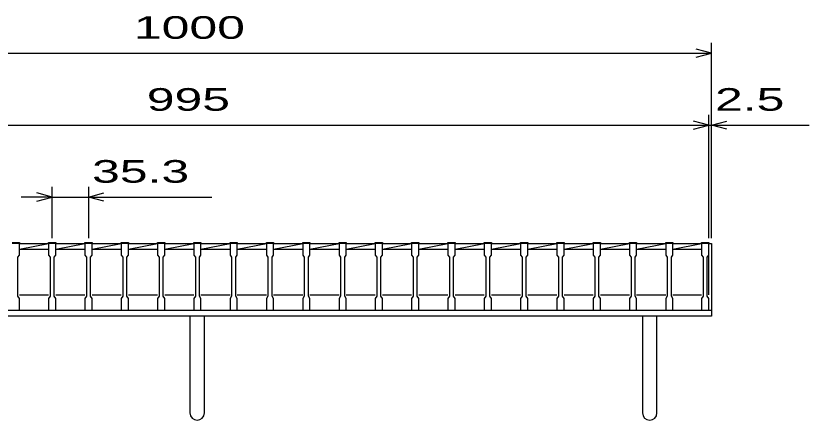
# Model space of a CAD drawing. Units: millimetres, scale not verified. Extents: x -1820 to 1731, y -1282 to 1054.
# Drawn here: x -1098 to -326, y -710 to -316 of the extents above; entities that cross this region are included whole.
import ezdxf
from ezdxf.enums import TextEntityAlignment as Align

# ---------------------------------------------------------------- set-up
doc = ezdxf.new("R2010")
doc.units = ezdxf.units.MM
doc.header["$LTSCALE"] = 10
for name, color, linetype, lineweight in [('16', 3, 'Continuous', 25), ('19', 6, 'Continuous', 25), ('22', 4, 'Continuous', 25)]:
    doc.layers.add(name, color=color, linetype=linetype, lineweight=lineweight)
doc.styles.add('ベクトル', font='')
doc.styles.get('ベクトル').set_extended_font_data('ベクトル')

msp = doc.modelspace()

# ---------------------------------------------------------------- linework, layer by layer
at = {"layer": '16'}
for p, q in [((-1101.3, -536.8), (-1094.3, -536.8)), ((-1094.3, -537.5), (-1101.3, -537.5)), ((-1094.3, -536.8), (-1094.3, -537.5)), ((-1094.3, -549), (-1094.3, -537.5)), ((-1094.3, -537.5), (-1066, -537.5)), ((-1094.3, -543), (-1066, -537.5)), ((-1066, -537.5), (-1066, -536.8)), ((-1066, -536.8), (-1059, -536.8)), ((-1066, -537.5), (-1066, -549)), ((-1059, -537.5), (-1066, -537.5)), ((-1059, -536.8), (-1059, -537.5)), ((-1059, -549), (-1059, -537.5)), ((-1059, -537.5), (-1030.7, -537.5)), ((-1059, -543), (-1030.7, -537.5)), ((-1030.7, -537.5), (-1030.7, -536.8)), ((-1030.7, -536.8), (-1023.7, -536.8)), ((-1030.7, -537.5), (-1030.7, -549)), ((-1023.7, -537.5), (-1030.7, -537.5)), ((-1023.7, -536.8), (-1023.7, -537.5)), ((-1023.7, -549), (-1023.7, -537.5)), ((-1023.7, -537.5), (-995.4, -537.5)), ((-1023.7, -543), (-995.4, -537.5)), ((-995.4, -537.5), (-995.4, -536.8)), ((-995.4, -536.8), (-988.4, -536.8)), ((-995.4, -537.5), (-995.4, -549)), ((-988.4, -537.5), (-995.4, -537.5)), ((-988.4, -536.8), (-988.4, -537.5)), ((-988.4, -549), (-988.4, -537.5)), ((-988.4, -537.5), (-960.1, -537.5)), ((-988.4, -543), (-960.1, -537.5)), ((-960.1, -537.5), (-960.1, -536.8)), ((-960.1, -536.8), (-953.1, -536.8)), ((-960.1, -537.5), (-960.1, -549)), ((-953.1, -537.5), (-960.1, -537.5)), ((-953.1, -536.8), (-953.1, -537.5)), ((-953.1, -549), (-953.1, -537.5)), ((-953.1, -537.5), (-924.8, -537.5)), ((-953.1, -543), (-924.8, -537.5)), ((-924.8, -537.5), (-924.8, -536.8)), ((-924.8, -536.8), (-917.8, -536.8)), ((-924.8, -537.5), (-924.8, -549)), ((-917.8, -537.5), (-924.8, -537.5)), ((-917.8, -536.8), (-917.8, -537.5)), ((-917.8, -549), (-917.8, -537.5)), ((-917.8, -537.5), (-889.5, -537.5)), ((-917.8, -543), (-889.5, -537.5)), ((-889.5, -537.5), (-889.5, -536.8)), ((-889.5, -536.8), (-882.5, -536.8)), ((-889.5, -537.5), (-889.5, -549)), ((-882.5, -537.5), (-889.5, -537.5)), ((-882.5, -536.8), (-882.5, -537.5)), ((-882.5, -549), (-882.5, -537.5)), ((-882.5, -537.5), (-854.2, -537.5)), ((-882.5, -543), (-854.2, -537.5)), ((-854.2, -537.5), (-854.2, -536.8)), ((-854.2, -536.8), (-847.2, -536.8)), ((-854.2, -537.5), (-854.2, -549)), ((-847.2, -537.5), (-854.2, -537.5)), ((-847.2, -536.8), (-847.2, -537.5)), ((-847.2, -549), (-847.2, -537.5)), ((-847.2, -537.5), (-818.9, -537.5)), ((-847.2, -543), (-818.9, -537.5)), ((-818.9, -537.5), (-818.9, -536.8)), ((-818.9, -536.8), (-811.9, -536.8)), ((-818.9, -537.5), (-818.9, -549)), ((-811.9, -537.5), (-818.9, -537.5)), ((-811.9, -536.8), (-811.9, -537.5)), ((-811.9, -549), (-811.9, -537.5)), ((-811.9, -537.5), (-783.6, -537.5)), ((-811.9, -543), (-783.6, -537.5)), ((-783.6, -537.5), (-783.6, -536.8)), ((-783.6, -536.8), (-776.6, -536.8)), ((-783.6, -537.5), (-783.6, -549)), ((-776.6, -537.5), (-783.6, -537.5)), ((-776.6, -536.8), (-776.6, -537.5)), ((-776.6, -549), (-776.6, -537.5)), ((-776.6, -537.5), (-748.3, -537.5)), ((-776.6, -543), (-748.3, -537.5)), ((-748.3, -537.5), (-748.3, -536.8)), ((-748.3, -536.8), (-741.3, -536.8)), ((-748.3, -537.5), (-748.3, -549)), ((-741.3, -537.5), (-748.3, -537.5)), ((-741.3, -536.8), (-741.3, -537.5)), ((-741.3, -549), (-741.3, -537.5)), ((-741.3, -537.5), (-713, -537.5)), ((-741.3, -543), (-713, -537.5)), ((-713, -537.5), (-713, -536.8)), ((-713, -536.8), (-706, -536.8)), ((-713, -537.5), (-713, -549)), ((-706, -537.5), (-713, -537.5)), ((-706, -536.8), (-706, -537.5)), ((-706, -549), (-706, -537.5)), ((-706, -537.5), (-677.7, -537.5)), ((-706, -543), (-677.7, -537.5)), ((-677.7, -537.5), (-677.7, -536.8)), ((-677.7, -536.8), (-670.7, -536.8)), ((-677.7, -537.5), (-677.7, -549)), ((-670.7, -537.5), (-677.7, -537.5)), ((-670.7, -536.8), (-670.7, -537.5)), ((-670.7, -549), (-670.7, -537.5)), ((-670.7, -537.5), (-642.4, -537.5)), ((-670.7, -543), (-642.4, -537.5)), ((-642.4, -537.5), (-642.4, -536.8)), ((-642.4, -536.8), (-635.4, -536.8)), ((-642.4, -537.5), (-642.4, -549)), ((-635.4, -537.5), (-642.4, -537.5)), ((-635.4, -536.8), (-635.4, -537.5)), ((-635.4, -549), (-635.4, -537.5)), ((-635.4, -537.5), (-607.1, -537.5)), ((-635.4, -543), (-607.1, -537.5)), ((-607.1, -537.5), (-607.1, -536.8)), ((-607.1, -536.8), (-600.1, -536.8)), ((-607.1, -537.5), (-607.1, -549)), ((-600.1, -537.5), (-607.1, -537.5)), ((-600.1, -536.8), (-600.1, -537.5)), ((-600.1, -549), (-600.1, -537.5)), ((-600.1, -537.5), (-571.8, -537.5)), ((-600.1, -543), (-571.8, -537.5)), ((-571.8, -537.5), (-571.8, -536.8)), ((-571.8, -536.8), (-564.8, -536.8)), ((-571.8, -537.5), (-571.8, -549)), ((-564.8, -537.5), (-571.8, -537.5)), ((-564.8, -536.8), (-564.8, -537.5)), ((-564.8, -549), (-564.8, -537.5)), ((-564.8, -537.5), (-536.5, -537.5)), ((-564.8, -543), (-536.5, -537.5)), ((-536.5, -537.5), (-536.5, -536.8)), ((-536.5, -536.8), (-529.5, -536.8)), ((-536.5, -537.5), (-536.5, -549)), ((-529.5, -537.5), (-536.5, -537.5)), ((-529.5, -536.8), (-529.5, -537.5)), ((-529.5, -549), (-529.5, -537.5)), ((-529.5, -537.5), (-501.2, -537.5)), ((-529.5, -543), (-501.2, -537.5)), ((-501.2, -537.5), (-501.2, -536.8)), ((-501.2, -536.8), (-494.2, -536.8)), ((-501.2, -537.5), (-501.2, -549)), ((-494.2, -537.5), (-501.2, -537.5)), ((-494.2, -536.8), (-494.2, -537.5)), ((-494.2, -549), (-494.2, -537.5)), ((-494.2, -537.5), (-465.9, -537.5)), ((-494.2, -543), (-465.9, -537.5)), ((-465.9, -537.5), (-465.9, -536.8)), ((-465.9, -536.8), (-458.9, -536.8)), ((-465.9, -537.5), (-465.9, -549)), ((-458.9, -537.5), (-465.9, -537.5)), ((-458.9, -536.8), (-458.9, -537.5)), ((-458.9, -549), (-458.9, -537.5)), ((-458.9, -537.5), (-431, -537.5)), ((-458.9, -543), (-431, -537.58)), ((-431, -537.5), (-431, -536.8)), ((-431, -536.8), (-424, -536.8)), ((-431, -537.5), (-431, -549)), ((-424, -537.5), (-431, -537.5)), ((-424, -536.8), (-424, -537.5)), ((-424, -549), (-424, -537.5)), ((-424, -587.5), (-424, -537.5)), ((-1094.3, -543), (-1066, -543)), ((-1059, -543), (-1030.7, -543)), ((-1023.7, -543), (-995.4, -543)), ((-988.4, -543), (-960.1, -543)), ((-953.1, -543), (-924.8, -543)), ((-917.8, -543), (-889.5, -543)), ((-882.5, -543), (-854.2, -543)), ((-847.2, -543), (-818.9, -543)), ((-811.9, -543), (-783.6, -543)), ((-776.6, -543), (-748.3, -543)), ((-741.3, -543), (-713, -543)), ((-706, -543), (-677.7, -543)), ((-670.7, -543), (-642.4, -543)), ((-635.4, -543), (-607.1, -543)), ((-600.1, -543), (-571.8, -543)), ((-564.8, -543), (-536.5, -543)), ((-529.5, -543), (-501.2, -543)), ((-494.2, -543), (-465.9, -543)), ((-458.9, -543), (-431, -543)), ((-1095.8, -551), (-1094.3, -549)), ((-1095.8, -589), (-1095.8, -551)), ((-1066, -549), (-1064.5, -551)), ((-1064.5, -551), (-1064.5, -589)), ((-1060.5, -551), (-1059, -549)), ((-1060.5, -589), (-1060.5, -551)), ((-1030.7, -549), (-1029.2, -551)), ((-1029.2, -551), (-1029.2, -589)), ((-1025.2, -551), (-1023.7, -549)), ((-1025.2, -589), (-1025.2, -551)), ((-995.4, -549), (-993.9, -551)), ((-993.9, -551), (-993.9, -589)), ((-989.9, -551), (-988.4, -549)), ((-989.9, -589), (-989.9, -551)), ((-960.1, -549), (-958.6, -551)), ((-958.6, -551), (-958.6, -589)), ((-954.6, -551), (-953.1, -549)), ((-954.6, -589), (-954.6, -551)), ((-924.8, -549), (-923.3, -551)), ((-923.3, -551), (-923.3, -589)), ((-919.3, -551), (-917.8, -549)), ((-919.3, -589), (-919.3, -551)), ((-889.5, -549), (-888, -551)), ((-888, -551), (-888, -589)), ((-884, -551), (-882.5, -549)), ((-884, -589), (-884, -551)), ((-854.2, -549), (-852.7, -551)), ((-852.7, -551), (-852.7, -589)), ((-848.7, -551), (-847.2, -549)), ((-848.7, -589), (-848.7, -551)), ((-818.9, -549), (-817.4, -551)), ((-817.4, -551), (-817.4, -589)), ((-813.4, -551), (-811.9, -549)), ((-813.4, -589), (-813.4, -551)), ((-783.6, -549), (-782.1, -551)), ((-782.1, -551), (-782.1, -589)), ((-778.1, -551), (-776.6, -549)), ((-778.1, -589), (-778.1, -551)), ((-748.3, -549), (-746.8, -551)), ((-746.8, -551), (-746.8, -589)), ((-742.8, -551), (-741.3, -549)), ((-742.8, -589), (-742.8, -551)), ((-713, -549), (-711.5, -551)), ((-711.5, -551), (-711.5, -589)), ((-707.5, -551), (-706, -549)), ((-707.5, -589), (-707.5, -551)), ((-677.7, -549), (-676.2, -551)), ((-676.2, -551), (-676.2, -589)), ((-672.2, -551), (-670.7, -549)), ((-672.2, -589), (-672.2, -551)), ((-642.4, -549), (-640.9, -551)), ((-640.9, -551), (-640.9, -589)), ((-636.9, -551), (-635.4, -549)), ((-636.9, -589), (-636.9, -551)), ((-607.1, -549), (-605.6, -551)), ((-605.6, -551), (-605.6, -589)), ((-601.6, -551), (-600.1, -549)), ((-601.6, -589), (-601.6, -551)), ((-571.8, -549), (-570.3, -551)), ((-570.3, -551), (-570.3, -589)), ((-566.3, -551), (-564.8, -549)), ((-566.3, -589), (-566.3, -551)), ((-536.5, -549), (-535, -551)), ((-535, -551), (-535, -589)), ((-531, -551), (-529.5, -549)), ((-531, -589), (-531, -551)), ((-501.2, -549), (-499.7, -551)), ((-499.7, -551), (-499.7, -589)), ((-495.7, -551), (-494.2, -549)), ((-495.7, -589), (-495.7, -551)), ((-465.9, -549), (-464.4, -551)), ((-464.4, -551), (-464.4, -589)), ((-460.4, -551), (-458.9, -549)), ((-460.4, -589), (-460.4, -551)), ((-431, -549), (-429.5, -551)), ((-429.5, -551), (-429.5, -589)), ((-425.5, -551), (-424, -549)), ((-425.5, -589), (-425.5, -551)), ((-1094.3, -591), (-1095.8, -589)), ((-1094.3, -587.5), (-1066, -587.5)), ((-1094.3, -602.5), (-1094.3, -591)), ((-1064.5, -589), (-1066, -591)), ((-1066, -591), (-1066, -602.5)), ((-1059, -591), (-1060.5, -589)), ((-1059, -587.5), (-1030.7, -587.5)), ((-1059, -602.5), (-1059, -591)), ((-1029.2, -589), (-1030.7, -591)), ((-1030.7, -591), (-1030.7, -602.5)), ((-1023.7, -591), (-1025.2, -589)), ((-1023.7, -587.5), (-995.4, -587.5)), ((-1023.7, -602.5), (-1023.7, -591)), ((-993.9, -589), (-995.4, -591)), ((-995.4, -591), (-995.4, -602.5)), ((-988.4, -591), (-989.9, -589)), ((-988.4, -587.5), (-960.1, -587.5)), ((-988.4, -602.5), (-988.4, -591)), ((-958.6, -589), (-960.1, -591)), ((-960.1, -591), (-960.1, -602.5)), ((-953.1, -591), (-954.6, -589)), ((-953.1, -587.5), (-924.8, -587.5)), ((-953.1, -602.5), (-953.1, -591)), ((-923.3, -589), (-924.8, -591)), ((-924.8, -591), (-924.8, -602.5)), ((-917.8, -591), (-919.3, -589)), ((-917.8, -587.5), (-889.5, -587.5)), ((-917.8, -602.5), (-917.8, -591)), ((-888, -589), (-889.5, -591)), ((-889.5, -591), (-889.5, -602.5)), ((-882.5, -591), (-884, -589)), ((-882.5, -587.5), (-854.2, -587.5)), ((-882.5, -602.5), (-882.5, -591)), ((-852.7, -589), (-854.2, -591)), ((-854.2, -591), (-854.2, -602.5)), ((-847.2, -591), (-848.7, -589)), ((-847.2, -587.5), (-818.9, -587.5)), ((-847.2, -602.5), (-847.2, -591)), ((-817.4, -589), (-818.9, -591)), ((-818.9, -591), (-818.9, -602.5)), ((-811.9, -591), (-813.4, -589)), ((-811.9, -587.5), (-783.6, -587.5)), ((-811.9, -602.5), (-811.9, -591)), ((-782.1, -589), (-783.6, -591)), ((-783.6, -591), (-783.6, -602.5)), ((-776.6, -591), (-778.1, -589)), ((-776.6, -587.5), (-748.3, -587.5)), ((-776.6, -602.5), (-776.6, -591)), ((-746.8, -589), (-748.3, -591)), ((-748.3, -591), (-748.3, -602.5)), ((-741.3, -591), (-742.8, -589)), ((-741.3, -587.5), (-713, -587.5)), ((-741.3, -602.5), (-741.3, -591)), ((-711.5, -589), (-713, -591)), ((-713, -591), (-713, -602.5)), ((-706, -591), (-707.5, -589)), ((-706, -587.5), (-677.7, -587.5)), ((-706, -602.5), (-706, -591)), ((-676.2, -589), (-677.7, -591)), ((-677.7, -591), (-677.7, -602.5)), ((-670.7, -591), (-672.2, -589)), ((-670.7, -587.5), (-642.4, -587.5)), ((-670.7, -602.5), (-670.7, -591)), ((-640.9, -589), (-642.4, -591)), ((-642.4, -591), (-642.4, -602.5)), ((-635.4, -591), (-636.9, -589)), ((-635.4, -587.5), (-607.1, -587.5)), ((-635.4, -602.5), (-635.4, -591)), ((-605.6, -589), (-607.1, -591)), ((-607.1, -591), (-607.1, -602.5)), ((-600.1, -591), (-601.6, -589)), ((-600.1, -587.5), (-571.8, -587.5)), ((-600.1, -602.5), (-600.1, -591)), ((-570.3, -589), (-571.8, -591)), ((-571.8, -591), (-571.8, -602.5)), ((-564.8, -591), (-566.3, -589)), ((-564.8, -587.5), (-536.5, -587.5)), ((-564.8, -602.5), (-564.8, -591)), ((-535, -589), (-536.5, -591)), ((-536.5, -591), (-536.5, -602.5)), ((-529.5, -591), (-531, -589)), ((-529.5, -587.5), (-501.2, -587.5)), ((-529.5, -602.5), (-529.5, -591)), ((-499.7, -589), (-501.2, -591)), ((-501.2, -591), (-501.2, -602.5)), ((-494.2, -591), (-495.7, -589)), ((-494.2, -587.5), (-465.9, -587.5)), ((-494.2, -602.5), (-494.2, -591)), ((-464.4, -589), (-465.9, -591)), ((-465.9, -591), (-465.9, -602.5)), ((-458.9, -591), (-460.4, -589)), ((-458.9, -587.5), (-431, -587.5)), ((-458.9, -602.5), (-458.9, -591)), ((-429.5, -589), (-431, -591)), ((-431, -591), (-431, -602.5)), ((-424, -591), (-425.5, -589)), ((-424, -602.5), (-424, -591)), ((-1101.3, -602.5), (-1094.3, -602.5)), ((-1066, -602.5), (-1059, -602.5)), ((-1030.7, -602.5), (-1023.7, -602.5)), ((-995.4, -602.5), (-988.4, -602.5)), ((-960.1, -602.5), (-953.1, -602.5)), ((-924.8, -602.5), (-917.8, -602.5)), ((-889.5, -602.5), (-882.5, -602.5)), ((-854.2, -602.5), (-847.2, -602.5)), ((-818.9, -602.5), (-811.9, -602.5)), ((-783.6, -602.5), (-776.6, -602.5)), ((-748.3, -602.5), (-741.3, -602.5)), ((-713, -602.5), (-706, -602.5)), ((-677.7, -602.5), (-670.7, -602.5)), ((-642.4, -602.5), (-635.4, -602.5)), ((-607.1, -602.5), (-600.1, -602.5)), ((-571.8, -602.5), (-564.8, -602.5)), ((-536.5, -602.5), (-529.5, -602.5)), ((-501.2, -602.5), (-494.2, -602.5)), ((-465.9, -602.5), (-458.9, -602.5)), ((-431, -602.5), (-424, -602.5))]:
    msp.add_line(p, q, dxfattribs=at)
at = {"layer": '19'}
for p, q in [((-424, -537.5), (-421.5, -537.5)), ((-421.5, -537.5), (-421.5, -602.5)), ((-1421.5, -602.5), (-421.5, -602.5)), ((-421.5, -608.5), (-1421.5, -608.5)), ((-928.5, -608.5), (-928.5, -702.5)), ((-914.5, -702.5), (-914.5, -608.5)), ((-488.5, -608.5), (-488.5, -702.5)), ((-474.5, -702.5), (-474.5, -608.5)), ((-421.5, -602.5), (-421.5, -608.5))]:
    msp.add_line(p, q, dxfattribs=at)
for centre in [(-921.5, -702.5), (-481.5, -702.5)]:
    msp.add_arc(centre, 7, 180, 0, dxfattribs=at)
at = {"layer": '22'}
for p, q in [((-421.5, -532.5), (-421.5, -342.5)), ((-1421.5, -352.5), (-421.5, -352.5)), ((-421.5, -352.5), (-436.5, -348.5)), ((-436.5, -356.5), (-421.5, -352.5)), ((-424, -532.5), (-424, -412.5)), ((-421.5, -532.5), (-421.5, -412.5)), ((-1419, -422.5), (-424, -422.5)), ((-424, -422.5), (-439, -418.5)), ((-439, -426.5), (-424, -422.5)), ((-424, -422.5), (-421.5, -422.5)), ((-421.5, -422.5), (-406.5, -418.5)), ((-406.5, -426.5), (-421.5, -422.5)), ((-421.5, -422.5), (-326.5, -422.5)), ((-1062.5, -532.5), (-1062.5, -482.5)), ((-1027.2, -482.5), (-1027.2, -532.5)), ((-1062.5, -492.5), (-1092.5, -492.5)), ((-1062.5, -492.5), (-1077.5, -488.5)), ((-1077.5, -496.5), (-1062.5, -492.5)), ((-1062.5, -492.5), (-1027.2, -492.5)), ((-1027.2, -492.5), (-1012.2, -488.5)), ((-1012.2, -496.5), (-1027.2, -492.5)), ((-1027.2, -492.5), (-907.2, -492.5))]:
    msp.add_line(p, q, dxfattribs=at)

# ---------------------------------------------------------------- texts
at = {"layer": '22', "color": 2, "style": 'ベクトル', "width": 1.65}
for s, p in [(' 1000 ', (-996.5, -327.5)), (' 995 ', (-984, -397.5)), (' 2.5 ', (-431.5, -397.5)), (' 35.3 ', (-1037.2, -467.5))]:
    msp.add_text(s, height=21.99, dxfattribs=at).set_placement(p, align=Align.MIDDLE_LEFT)

doc.saveas('drawing.dxf')
